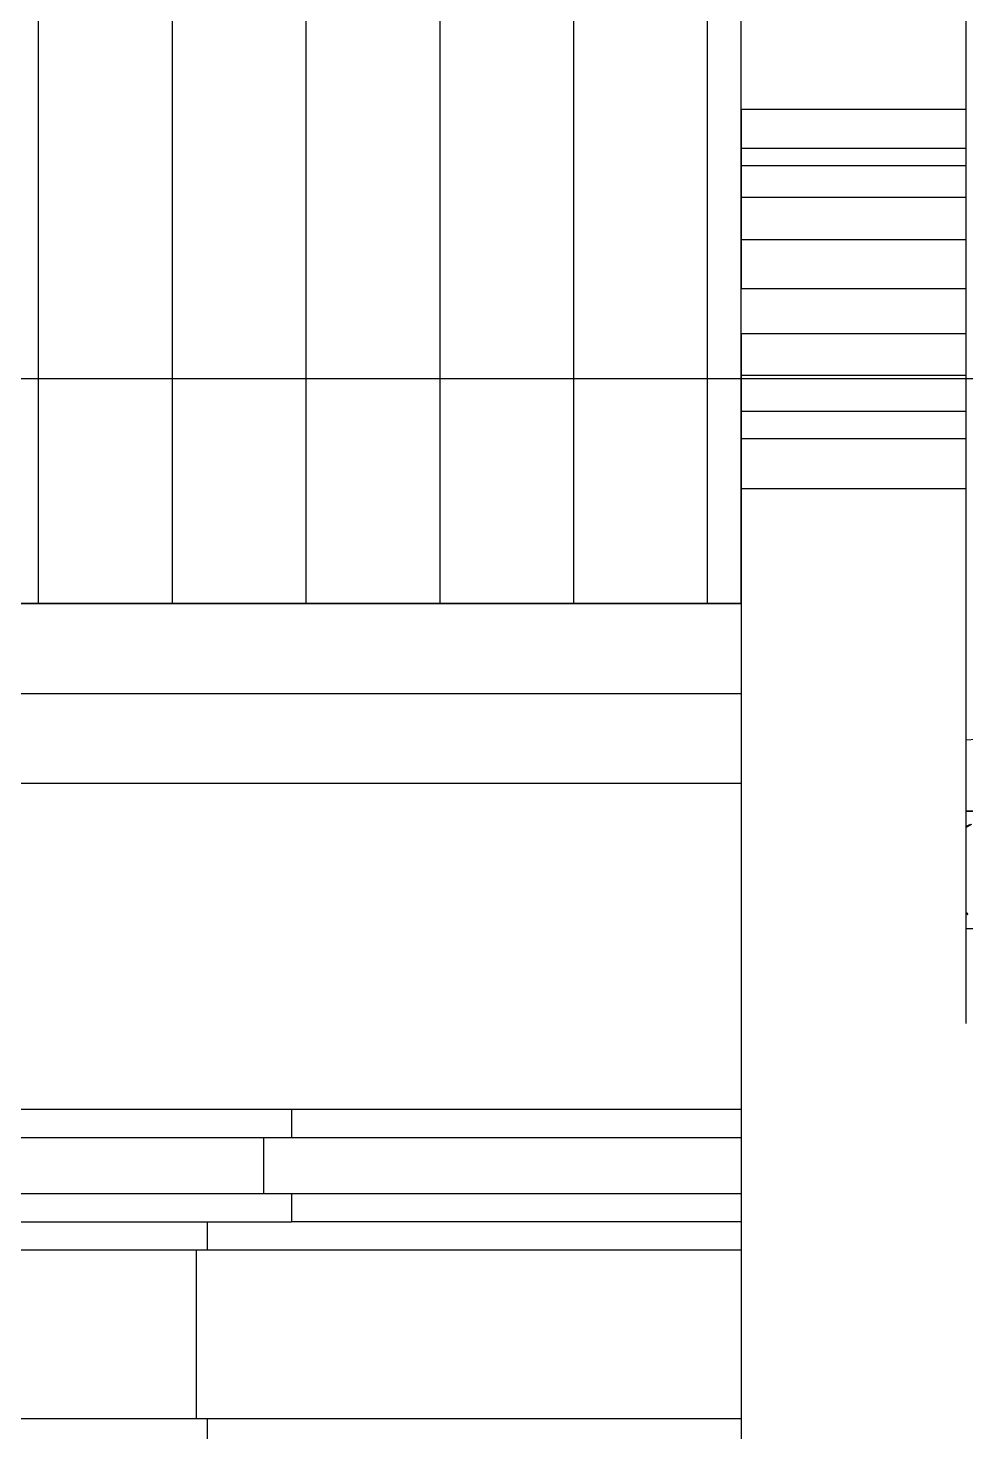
# Model space of a CAD drawing. Extents: x -24961 to 905641, y -154323 to 635957.
# Drawn here: x 436585 to 438254, y -133082 to -130584 of the extents above; entities that cross this region are included whole.
import ezdxf

# ---------------------------------------------------------------- set-up
doc = ezdxf.new("R2010")
doc.units = 0
doc.header["$LTSCALE"] = 1000
doc.header["$MEASUREMENT"] = 0
doc.layers.add('DOTE', color=1, linetype='Continuous')

msp = doc.modelspace()

# ---------------------------------------------------------------- hatches: boundary and pattern name
h = msp.add_hatch()
h.set_pattern_fill('ANSI31', color=251, scale=150, angle=45)
h.set_pattern_definition([(90, (123945.06, 513212.1), (-238.125, 4e-14), [])])
h.paths.add_polyline_path([(396253.6, -131607.9), (402553.6, -131607.9), (402553.6, -130320.9), (396253.6, -130320.9)])
h.paths.add_polyline_path([(402953.6, -131371.4), (428053.6, -131371.4), (428053.6, -130320.5), (402953.6, -130320.5)])
h.paths.add_polyline_path([(428453.6, -131607.9), (437853.6, -131607.9), (437853.6, -130320.9), (428453.6, -130320.9)])

# ---------------------------------------------------------------- linework, layer by layer
for p, q in [((438253.6, -129907.9), (438253.6, -130729.3)), ((437853.6, -130729.3), (437853.6, -130320.9)), ((438253.6, -130729.3), (437853.6, -130729.3)), ((437853.6, -130729.3), (437853.6, -130798.4)), ((438253.6, -130729.3), (438253.6, -130798.4)), ((437853.6, -130798.4), (437853.6, -130829.4)), ((438253.6, -130798.4), (437853.6, -130798.4)), ((438253.6, -130798.4), (438253.6, -130829.4)), ((437853.6, -130829.4), (437853.6, -130885.4)), ((438253.6, -130829.4), (437853.6, -130829.4)), ((438253.6, -130829.4), (438253.6, -130885.4)), ((438253.6, -130885.4), (437853.6, -130885.4)), ((437853.6, -130885.4), (437853.6, -130960.8)), ((438253.6, -130885.4), (438253.6, -130960.8)), ((438253.6, -130960.8), (437853.6, -130960.8)), ((437853.6, -130960.8), (437853.6, -131047.9)), ((438253.6, -130960.8), (438253.6, -131047.9)), ((438253.6, -131047.9), (437853.6, -131047.9)), ((437853.6, -131128.2), (437853.6, -131047.9)), ((438253.6, -131047.9), (438253.6, -131128.2)), ((438253.6, -131128.2), (437853.6, -131128.2)), ((437853.6, -131128.2), (437853.6, -131202.5)), ((438253.6, -131128.2), (438253.6, -131202.5)), ((438253.6, -131202.5), (437853.6, -131202.5)), ((437853.6, -131202.5), (437853.6, -131266.2)), ((438253.6, -131202.5), (438253.6, -131266.2)), ((437853.6, -131266.2), (437853.6, -131315.3)), ((438253.6, -131266.2), (437853.6, -131266.2)), ((438253.6, -131266.2), (438253.6, -131315.3)), ((437853.6, -131315.3), (437853.6, -131404.2)), ((438253.6, -131315.3), (437853.6, -131315.3)), ((438253.6, -131315.3), (438253.6, -131404.2)), ((438253.6, -131404.2), (437853.6, -131404.2)), ((437853.6, -131404.2), (437853.6, -131607.9)), ((438253.6, -131404.2), (438253.6, -131850.8)), ((437853.6, -131607.9), (428453.6, -131607.9)), ((437853.6, -131607.9), (437853.6, -131767.9)), ((428453.6, -131767.9), (437853.6, -131767.9)), ((437853.6, -131767.9), (437853.6, -131927.9)), ((438253.6, -131850.8), (438312, -131846.9)), ((438253.6, -131850.8), (438253.6, -131977.4)), ((428453.6, -131927.9), (437853.6, -131927.9)), ((437853.6, -131927.9), (437853.6, -132507.9)), ((438266.7, -131977.4), (438253.6, -131977.4)), ((438253.6, -131977.4), (438266.6, -131977.4)), ((438253.6, -131977.4), (438253.6, -132004.9)), ((438253.6, -132004.9), (438261.7, -132000.4)), ((438253.6, -132006.4), (438264.3, -132000.4)), ((438253.6, -132004.9), (438253.6, -132006.4)), ((438253.6, -132006.4), (438253.6, -132157.9)), ((438257.1, -132159.9), (438253.6, -132157.9)), ((438253.6, -132157.9), (438253.6, -132159.4)), ((438257.7, -132161.7), (438253.6, -132159.4)), ((438253.6, -132159.4), (438253.6, -132186.6)), ((438335.8, -132186.8), (438253.6, -132186.6)), ((438253.6, -132186.6), (438253.6, -132355)), ((428453.6, -132507.9), (437053.6, -132507.9)), ((437053.6, -132507.9), (437053.6, -132557.9)), ((437053.6, -132507.9), (437853.6, -132507.9)), ((437853.6, -132507.9), (437853.6, -132557.9)), ((428453.6, -132557.9), (437003.6, -132557.9)), ((437003.6, -132557.9), (437003.6, -132657.9)), ((437003.6, -132557.9), (437053.6, -132557.9)), ((437053.6, -132557.9), (437853.6, -132557.9)), ((437853.6, -132557.9), (437853.6, -132657.9)), ((428453.6, -132657.9), (437003.6, -132657.9)), ((437003.6, -132657.9), (437053.6, -132657.9)), ((437053.6, -132657.9), (437053.6, -132707.9)), ((437053.6, -132657.9), (437853.6, -132657.9)), ((437853.6, -132657.9), (437853.6, -132707.9)), ((428453.6, -132707.9), (436903.6, -132707.9)), ((436903.6, -132707.9), (436903.6, -132757.9)), ((436903.6, -132707.9), (437053.6, -132707.9)), ((437853.6, -132707.9), (437053.6, -132707.9)), ((437853.6, -132707.9), (437853.6, -132757.9)), ((428453.6, -132757.9), (436883.6, -132757.9)), ((436883.6, -132757.9), (436883.6, -133057.9)), ((436883.6, -132757.9), (436903.6, -132757.9)), ((436903.6, -132757.9), (437853.6, -132757.9)), ((437853.6, -132757.9), (437853.6, -133057.9)), ((428453.6, -133057.9), (436883.6, -133057.9)), ((436883.6, -133057.9), (436903.6, -133057.9)), ((436903.6, -133057.9), (436903.6, -133107.9)), ((436903.6, -133057.9), (437853.6, -133057.9)), ((437853.6, -133057.9), (437853.6, -133107.9))]:
    msp.add_line(p, q)
msp.add_lwpolyline([(428453.6, -131607.9), (437853.6, -131607.9), (437853.6, -130320.9), (428453.6, -130320.9)], close=True)
at = {"layer": 'DOTE'}
msp.add_line((393730.1, -131207.9), (442830.8, -131207.9), dxfattribs=at)

doc.saveas('drawing.dxf')
